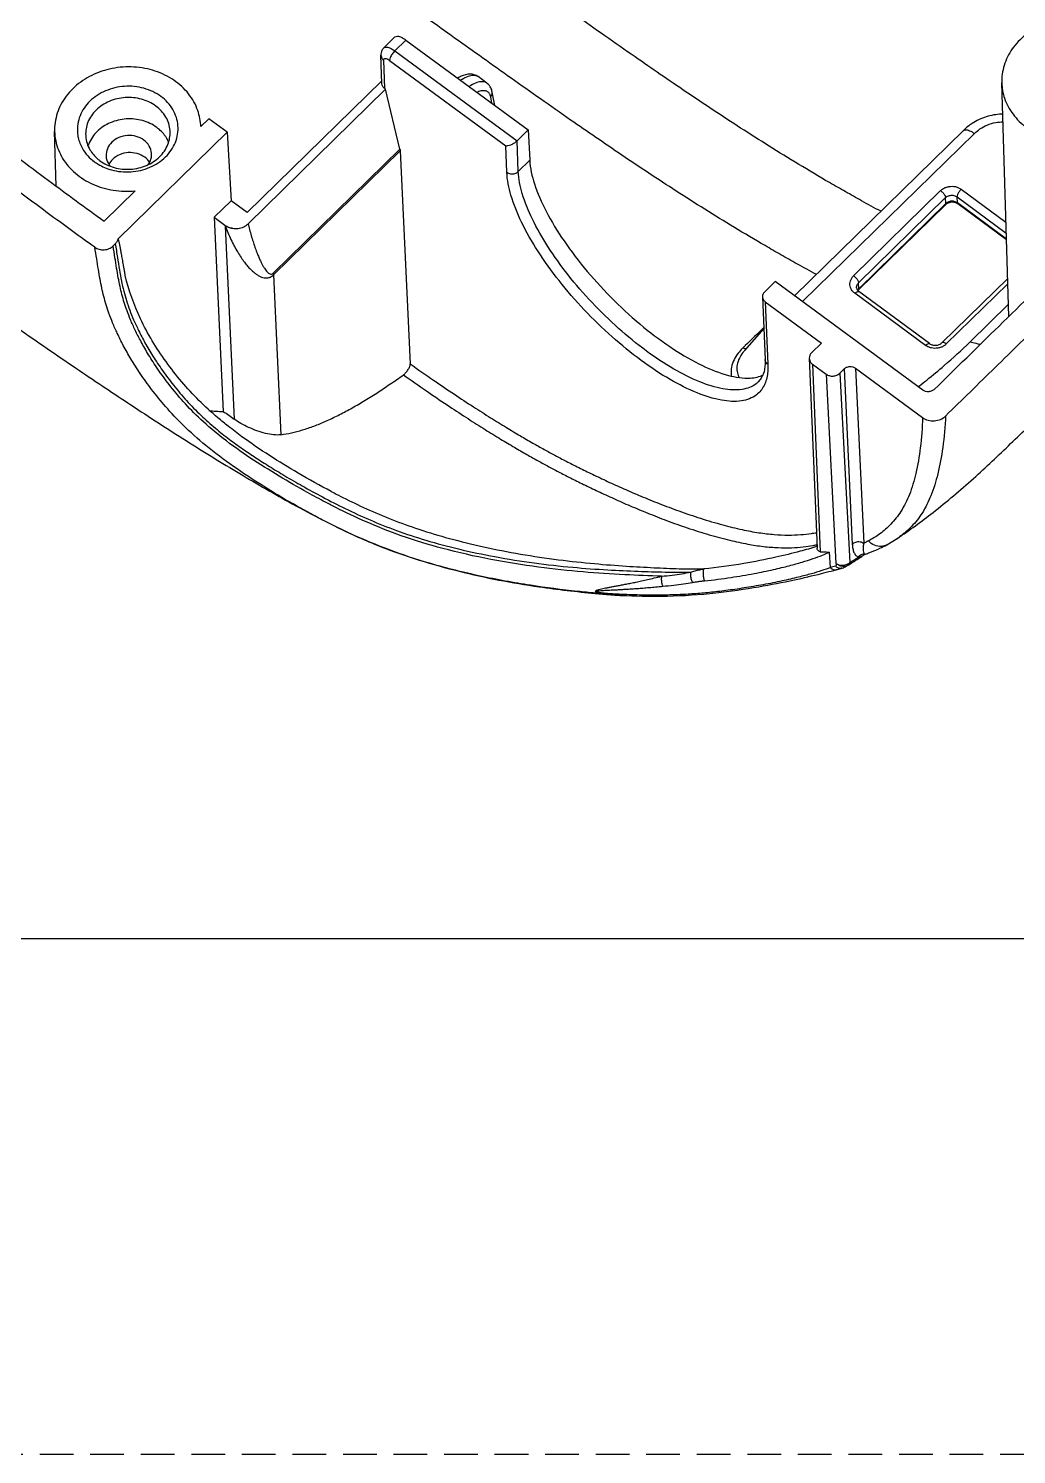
# Model space of a CAD drawing. Header units: inches. Extents: x 157915 to 159347, y -49911 to -48898.
# Drawn here: x 158978.28 to 159007.59, y -49911.04 to -49868.74 of the extents above; entities that cross this region are included whole.
import ezdxf

# ---------------------------------------------------------------- set-up
doc = ezdxf.new("R2010")
doc.units = ezdxf.units.IN
doc.header["$LTSCALE"] = 2
doc.header["$MEASUREMENT"] = 0
doc.linetypes.add('DASHED', pattern=[0.75, 0.5, -0.25])
doc.layers.get('0').update_dxf_attribs({"linetype": 'CONTINUOUS'})
doc.layers.add('A', color=7, linetype='CONTINUOUS')

msp = doc.modelspace()

# ---------------------------------------------------------------- linework, layer by layer
at = {"color": 7, "linetype": 'Continuous'}
for p, q in [((158988.819, -49869.317), (158989.15, -49868.993)), ((158989.145, -49869.407), (158989.475, -49869.084)), ((158989.475, -49869.084), (158993.102, -49871.752)), ((158988.764, -49870.377), (158988.734, -49869.537)), ((158988.845, -49870.524), (158988.816, -49869.683)), ((158988.992, -49869.689), (158992.438, -49872.224)), ((158989.145, -49869.407), (158992.772, -49872.075)), ((158991.88, -49870.362), (158991.615, -49870.167)), ((158984.767, -49874.205), (158988.761, -49870.296)), ((158984.792, -49874.534), (158988.871, -49870.542)), ((158988.871, -49870.542), (158988.845, -49870.524)), ((158989.299, -49872.324), (158988.871, -49870.542)), ((158992.111, -49871.023), (158992.037, -49870.629)), ((159007.366, -49877.284), (159007.158, -49870.353)), ((158992.028, -49870.962), (158991.992, -49870.77)), ((158983.624, -49871.42), (158983.388, -49871.651)), ((158984.167, -49871.819), (158983.624, -49871.42)), ((158979.098, -49873.415), (158979.049, -49871.802)), ((158980.935, -49874.982), (158984.167, -49871.819)), ((158983.388, -49871.651), (158983.385, -49871.598)), ((158984.167, -49871.819), (158984.286, -49873.851)), ((158992.772, -49872.075), (158993.102, -49871.752)), ((158993.102, -49871.752), (158993.149, -49872.652)), ((159001.01, -49876.669), (159006.018, -49871.767)), ((159001.248, -49876.844), (159006.344, -49871.858)), ((158985.539, -49876.004), (158989.299, -49872.324)), ((158992.47, -49873.006), (158992.438, -49872.224)), ((158992.81, -49872.984), (158992.773, -49872.074)), ((158985.546, -49876.05), (158989.306, -49872.37)), ((158989.306, -49872.37), (158989.603, -49878.693)), ((158992.81, -49872.984), (158993.149, -49872.652)), ((158981.438, -49873.559), (158980.52, -49874.457)), ((159002.761, -49876.078), (159005.342, -49873.552)), ((159005.955, -49873.511), (159007.282, -49874.487)), ((158984.286, -49873.851), (158983.785, -49874.34)), ((158984.767, -49874.205), (158984.286, -49873.851)), ((159005.49, -49873.969), (159002.909, -49876.495)), ((159002.91, -49876.286), (159005.491, -49873.76)), ((159005.5, -49873.938), (159002.919, -49876.464)), ((159005.49, -49873.969), (159005.5, -49873.938)), ((159005.5, -49873.938), (159005.491, -49873.76)), ((159005.832, -49873.737), (159007.292, -49874.811)), ((159005.84, -49873.915), (159005.832, -49873.737)), ((159007.297, -49874.987), (159005.84, -49873.915)), ((159005.853, -49873.946), (159005.84, -49873.915)), ((159007.298, -49875.008), (159005.853, -49873.946)), ((158983.785, -49874.34), (158984.106, -49874.576)), ((158983.785, -49874.34), (158984.056, -49880.1)), ((158984.106, -49874.576), (158984.112, -49874.601)), ((158984.112, -49874.601), (158984.381, -49880.331)), ((158980.848, -49875.129), (158980.784, -49875.192)), ((158985.546, -49876.05), (158985.768, -49880.793)), ((159000.118, -49876.559), (159000.437, -49876.248)), ((159004.816, -49879.468), (159000.437, -49876.248)), ((159002.909, -49876.495), (159002.919, -49876.464)), ((159002.919, -49876.464), (159002.91, -49876.286)), ((159005.018, -49878.088), (159002.919, -49876.544)), ((159007.333, -49876.156), (159005.381, -49878.065)), ((159007.337, -49876.315), (159005.512, -49878.101)), ((159000.058, -49876.703), (159000.134, -49878.557)), ((159000.14, -49876.848), (159001.805, -49878.073)), ((159000.14, -49876.848), (159000.216, -49878.703)), ((159004.899, -49878.142), (159002.8, -49876.598)), ((159007.356, -49876.922), (159006.211, -49878.042)), ((159000.097, -49877.639), (158999.525, -49878.296)), ((159001.805, -49878.073), (159001.518, -49878.354)), ((159001.446, -49878.526), (159001.675, -49884.154)), ((159001.544, -49878.701), (159001.942, -49878.993)), ((159001.544, -49878.701), (159001.77, -49884.262)), ((159001.942, -49878.993), (159002.238, -49884.615)), ((159002.351, -49878.966), (159002.478, -49878.841)), ((159002.351, -49878.966), (159002.647, -49884.583)), ((159002.478, -49878.841), (159002.722, -49884.036)), ((159002.819, -49878.819), (159004.809, -49880.282)), ((159002.819, -49878.819), (159003.062, -49884.013)), ((158999.941, -49879.218), (158999.938, -49879.222)), ((158987.26, -49882.477), (158987.342, -49882.52)), ((158987.408, -49883.526), (158986.995, -49883.318)), ((159003.746, -49884.058), (159003.745, -49884.058)), ((159003.746, -49884.058), (159004.055, -49883.873)), ((159004.06, -49883.869), (159004.055, -49883.873)), ((159002.071, -49884.734), (159002.049, -49884.272)), ((159003.089, -49884.346), (159003.09, -49884.345)), ((159003.118, -49884.332), (159003.118, -49884.332)), ((159002.245, -49884.797), (159002.245, -49884.797)), ((159002.41, -49884.75), (159002.409, -49884.75)), ((159002.549, -49884.691), (159002.548, -49884.691)), ((159002.583, -49884.673), (159002.583, -49884.673)), ((158995.569, -49885.541), (158995.545, -49885.539))]:
    msp.add_line(p, q, dxfattribs=at)
for points, start_tangent, end_tangent in [([(159003.568, -49874.165), (159002.993, -49873.851), (159002.515, -49873.582), (159002.045, -49873.313), (159001.133, -49872.772), (159000.255, -49872.232), (158999.408, -49871.694), (158997.794, -49870.627), (158997.025, -49870.103), (158996.276, -49869.586), (158995.382, -49868.961), (158994.511, -49868.346), (158992.834, -49867.154), (158992.03, -49866.582), (158991.251, -49866.03), (158990.497, -49865.499), (158989.77, -49864.991), (158988.799, -49864.32), (158987.896, -49863.703), (158987.035, -49863.121), (158986.192, -49862.556), (158985.343, -49861.991), (158984.466, -49861.408), (158983.54, -49860.792), (158983.053, -49860.464), (158982.546, -49860.117), (158981.873, -49859.647), (158981.521, -49859.395), (158981.158, -49859.132), (158980.402, -49858.569), (158979.605, -49857.962), (158977.918, -49856.639), (158977.048, -49855.938), (158976.177, -49855.21), (158975.498, -49854.618), (158974.77, -49853.952), (158973.224, -49852.436), (158971.837, -49850.975)], (-0.880099, 0.474791), (-0.679136, 0.734012)), ([(159001.656, -49876.036), (159001.081, -49875.722), (159000.603, -49875.453), (159000.133, -49875.184), (158999.222, -49874.643), (158998.343, -49874.103), (158997.496, -49873.565), (158995.882, -49872.498), (158995.113, -49871.974), (158994.364, -49871.457), (158993.47, -49870.832), (158992.599, -49870.217), (158990.922, -49869.025), (158990.118, -49868.453), (158989.339, -49867.901), (158988.585, -49867.37), (158987.858, -49866.862), (158986.887, -49866.191), (158985.984, -49865.574), (158985.123, -49864.992), (158984.28, -49864.427), (158983.431, -49863.862), (158982.554, -49863.279), (158981.628, -49862.663), (158981.141, -49862.335), (158980.634, -49861.989), (158979.961, -49861.518), (158979.609, -49861.266), (158979.246, -49861.003), (158978.49, -49860.44), (158977.693, -49859.833), (158976.006, -49858.51), (158975.136, -49857.809), (158974.265, -49857.081), (158973.586, -49856.489), (158972.858, -49855.823), (158971.312, -49854.307), (158969.925, -49852.846)], (-0.880095, 0.474797), (-0.679135, 0.734014)), ([(159006.647, -49865.477), (159007.344, -49865.915), (159007.978, -49866.296), (159008.535, -49866.616), (159009.076, -49866.911), (159009.67, -49867.219), (159010.254, -49867.508), (159010.755, -49867.745), (159011.187, -49867.941), (159011.571, -49868.109), (159011.93, -49868.259), (159012.284, -49868.401), (159012.649, -49868.541), (159013.041, -49868.681), (159013.469, -49868.823), (159013.942, -49868.964), (159014.462, -49869.097), (159014.892, -49869.186)], (0.841513, -0.540237), (0.984258, -0.176735)), ([(159006.556, -49865.733), (159007.26, -49866.175), (159007.9, -49866.561), (159008.463, -49866.884), (159009.01, -49867.183), (159009.611, -49867.494), (159010.2, -49867.785), (159010.705, -49868.023), (159011.14, -49868.22), (159011.528, -49868.389), (159011.891, -49868.541), (159012.248, -49868.684), (159012.617, -49868.824), (159013.013, -49868.966), (159013.446, -49869.109), (159013.924, -49869.252), (159014.45, -49869.388), (159014.872, -49869.477)], (0.841102, -0.540877), (0.983344, -0.181756)), ([(159010.761, -49868.874), (159010.244, -49868.594), (159009.652, -49868.449), (159009.035, -49868.453), (159008.44, -49868.605), (159007.918, -49868.893), (159007.51, -49869.292), (159007.25, -49869.772), (159007.157, -49870.292), (159007.158, -49870.352)], (-0.805578, 0.59249), (0.030353, -0.999539)), ([(158988.819, -49869.317), (158988.763, -49869.396)], (-0.713528, -0.700626), (-0.43042, -0.902629)), ([(158988.82, -49869.317), (158988.857, -49869.297), (158988.938, -49869.3), (158989.04, -49869.34), (158989.145, -49869.407)], (0.732956, 0.680276), (0.805553, -0.592524)), ([(158989.15, -49868.993), (158989.223, -49868.97), (158989.338, -49869.002), (158989.475, -49869.084)], (0.719531, 0.69446), (0.805578, -0.59249)), ([(158988.763, -49869.396), (158988.734, -49869.536)], (-0.43042, -0.902629), (0.030783, -0.999526)), ([(158988.735, -49869.537), (158988.747, -49869.596), (158988.816, -49869.683)], (0.036542, -0.999332), (0.80443, -0.594048)), ([(158988.816, -49869.683), (158988.823, -49869.652), (158988.847, -49869.634)], (-0.035181, 0.999381), (0.96011, 0.279624)), ([(158988.847, -49869.634), (158988.888, -49869.636)], (0.96011, 0.279624), (0.969114, -0.246612)), ([(158988.888, -49869.636), (158988.939, -49869.656)], (0.969114, -0.246612), (0.886265, -0.463178)), ([(158988.939, -49869.656), (158988.992, -49869.689)], (0.886265, -0.463178), (0.80553, -0.592555)), ([(158989.145, -49869.407), (158989.067, -49869.502), (158989.01, -49869.605), (158988.992, -49869.689)], (-0.714712, -0.699419), (0.040965, -0.999161)), ([(158983.385, -49871.598), (158983.275, -49871.111), (158982.979, -49870.625), (158982.527, -49870.238), (158981.959, -49869.982), (158981.324, -49869.882), (158980.681, -49869.946), (158980.085, -49870.168), (158979.59, -49870.528), (158979.239, -49870.995), (158979.065, -49871.527), (158979.049, -49871.802)], (-0.06476, 0.997901), (0.030097, -0.999547)), ([(158991.063, -49870.185), (158991.011, -49870.214)], (-0.890978, -0.454046), (-0.868535, -0.495627)), ([(158991.113, -49870.161), (158991.063, -49870.185)], (-0.911469, -0.411369), (-0.890978, -0.454046)), ([(158991.105, -49870.267), (158991.283, -49870.173), (158991.445, -49870.129), (158991.575, -49870.145), (158991.614, -49870.167)], (0.845204, 0.534443), (0.804067, -0.594539)), ([(158991.385, -49870.096), (158991.113, -49870.161)], (-0.999922, 0.0125), (-0.911469, -0.411369)), ([(158991.614, -49870.167), (158991.385, -49870.096)], (-0.809705, 0.586838), (-0.999922, 0.0125)), ([(158975.321, -49870.55), (158977.07, -49871.894), (158978.861, -49873.242), (158980.52, -49874.457)], (0.791723, -0.610881), (0.811322, -0.584599)), ([(158982.206, -49870.76), (158981.702, -49870.517), (158981.124, -49870.459), (158980.56, -49870.594), (158980.096, -49870.901), (158979.804, -49871.334), (158979.727, -49871.826), (158979.749, -49871.98)], (-0.805578, 0.59249), (0.217224, -0.976122)), ([(158988.845, -49870.524), (158988.788, -49870.461), (158988.764, -49870.384), (158988.764, -49870.377)], (-0.805578, 0.59249), (-0.034551, 0.999403)), ([(158991.879, -49870.362), (158991.837, -49870.338), (158991.705, -49870.321), (158991.541, -49870.363), (158991.362, -49870.456)], (-0.805044, 0.593215), (-0.848965, -0.528449)), ([(158991.814, -49870.588), (158991.704, -49870.596), (158991.578, -49870.64)], (-0.99393, 0.110012), (-0.908503, -0.417878)), ([(158991.901, -49870.617), (158991.814, -49870.588)], (-0.8428, 0.538226), (-0.99393, 0.110012)), ([(158991.996, -49870.503), (158991.901, -49870.379), (158991.879, -49870.362)], (-0.442083, 0.896974), (-0.808093, 0.589055)), ([(158991.992, -49870.77), (158991.96, -49870.679), (158991.901, -49870.617)], (-0.183467, 0.983026), (-0.8428, 0.538226)), ([(158991.992, -49870.77), (158992.036, -49870.689), (158992.037, -49870.629)], (0.688502, 0.725234), (-0.181259, 0.983435)), ([(158992.037, -49870.629), (158991.996, -49870.503)], (-0.184838, 0.982769), (-0.442083, 0.896974)), ([(159007.158, -49870.352), (159007.24, -49870.811), (159007.493, -49871.287), (159007.893, -49871.681)], (0.030353, -0.999539), (0.805578, -0.59249)), ([(158966.617, -49870.82), (158968.408, -49871.67), (158970.641, -49872.818), (158972.744, -49874.083), (158974.581, -49875.275), (158976.272, -49876.445), (158977.978, -49877.646), (158979.674, -49878.81), (158979.789, -49878.888)], (0.901485, -0.43281), (0.828504, -0.559983)), ([(158982.053, -49871.043), (158981.63, -49870.839), (158981.145, -49870.791), (158980.672, -49870.904), (158980.283, -49871.161), (158980.038, -49871.524), (158979.972, -49871.912)], (-0.805578, 0.59249), (0.045377, -0.99897)), ([(158982.477, -49871.795), (158982.476, -49871.77), (158982.35, -49871.369), (158982.053, -49871.043)], (-0.045377, 0.99897), (-0.805578, 0.59249)), ([(158982.633, -49872.119), (158982.711, -49871.626), (158982.561, -49871.149), (158982.206, -49870.76)], (0.369972, 0.929043), (-0.805578, 0.59249)), ([(158980.241, -49875.231), (158979.591, -49874.763), (158978.952, -49874.296), (158978.322, -49873.831), (158977.687, -49873.357), (158977.03, -49872.862), (158976.334, -49872.333), (158975.579, -49871.755), (158974.746, -49871.113)], (-0.813005, 0.582256), (-0.791661, 0.61096)), ([(158982.083, -49871.678), (158981.659, -49871.475), (158981.175, -49871.426), (158980.702, -49871.539), (158980.313, -49871.797)], (-0.805578, 0.59249), (-0.714315, -0.699824)), ([(159007.186, -49871.283), (159007.149, -49871.284), (159006.697, -49871.362), (159006.282, -49871.557)], (-0.999831, -0.018384), (-0.840119, -0.542403)), ([(158979.049, -49871.802), (158979.082, -49872.077), (158979.289, -49872.595), (158979.667, -49873.037), (158980.184, -49873.361), (158980.792, -49873.541), (158981.438, -49873.559)], (0.030097, -0.999547), (0.995095, 0.098925)), ([(158979.972, -49871.912), (158979.973, -49871.937), (158980.099, -49872.338), (158980.326, -49872.609)], (0.045377, -0.99897), (0.757647, -0.652665)), ([(158980.313, -49871.797), (158980.068, -49872.16)], (-0.714315, -0.699824), (-0.369972, -0.929043)), ([(158980.396, -49872.664), (158980.819, -49872.867), (158981.304, -49872.916), (158981.777, -49872.803), (158982.166, -49872.546), (158982.411, -49872.183), (158982.477, -49871.795)], (0.805578, -0.59249), (-0.045377, 0.99897)), ([(158981.7, -49872.052), (158981.472, -49871.943), (158981.211, -49871.916), (158980.957, -49871.977), (158980.747, -49872.116), (158980.615, -49872.311), (158980.58, -49872.521)], (-0.805578, 0.59249), (0.045985, -0.998942)), ([(158982.332, -49871.93), (158982.083, -49871.678)], (-0.577347, 0.816499), (-0.805578, 0.59249)), ([(159006.282, -49871.557), (159006.019, -49871.767)], (-0.840119, -0.542403), (-0.715001, -0.699124)), ([(159006.019, -49871.767), (159006.084, -49871.744), (159006.202, -49871.773), (159006.344, -49871.858)], (0.733516, 0.679673), (0.805577, -0.592491)), ([(159006.344, -49871.858), (159006.51, -49871.722), (159006.725, -49871.607), (159006.982, -49871.531), (159007.193, -49871.511)], (0.714667, 0.699465), (0.999942, 0.010733)), ([(158979.749, -49871.98), (158979.876, -49872.304), (158980.231, -49872.693)], (0.217224, -0.976122), (0.805578, -0.59249)), ([(158980.068, -49872.16), (158980.051, -49872.204)], (-0.369972, -0.929043), (-0.323786, -0.946131)), ([(158980.735, -49872.935), (158981.313, -49872.993), (158981.877, -49872.859), (158982.341, -49872.552), (158982.633, -49872.119)], (0.963375, -0.268158), (0.369972, 0.929043)), ([(158981.929, -49872.457), (158981.928, -49872.444), (158981.86, -49872.228), (158981.7, -49872.052)], (-0.045985, 0.998942), (-0.805578, 0.59249)), ([(158982.38, -49872.005), (158982.332, -49871.93)], (-0.502221, 0.864739), (-0.577347, 0.816499)), ([(158982.44, -49872.127), (158982.38, -49872.005)], (-0.375255, 0.926922), (-0.502221, 0.864739)), ([(158989.299, -49872.324), (158989.305, -49872.349)], (0.233787, -0.972288), (0.14903, -0.988833)), ([(158992.438, -49872.224), (158992.504, -49872.217), (158992.587, -49872.192), (158992.68, -49872.145), (158992.773, -49872.074)], (0.999535, -0.030495), (0.714712, 0.699419)), ([(158980.231, -49872.693), (158980.344, -49872.768)], (0.805578, -0.59249), (0.857714, -0.514127)), ([(158980.326, -49872.609), (158980.396, -49872.664)], (0.757647, -0.652665), (0.805578, -0.59249)), ([(158980.58, -49872.521), (158980.58, -49872.534), (158980.648, -49872.749), (158980.697, -49872.82)], (0.045985, -0.998942), (0.631541, -0.775342)), ([(158980.771, -49872.624), (158980.662, -49872.77)], (-0.714315, -0.699824), (-0.465606, -0.884992)), ([(158981.724, -49872.56), (158981.496, -49872.451), (158981.235, -49872.425), (158980.98, -49872.486), (158980.771, -49872.624)], (-0.805578, 0.59249), (-0.714315, -0.699824)), ([(158981.867, -49872.709), (158981.724, -49872.56)], (-0.55404, 0.83249), (-0.805578, 0.59249)), ([(158981.829, -49872.782), (158981.893, -49872.666), (158981.929, -49872.457)], (0.583026, 0.812454), (-0.045985, 0.998942)), ([(158989.305, -49872.349), (158989.306, -49872.37)], (0.14903, -0.988833), (0.046916, -0.998899)), ([(158993.149, -49872.652), (158993.289, -49873.348), (158993.635, -49874.161), (158994.167, -49875.045), (158994.855, -49875.947), (158995.658, -49876.815), (158996.53, -49877.6), (158997.42, -49878.254), (158998.277, -49878.741), (158999.05, -49879.032), (158999.694, -49879.11)], (0.052371, -0.998628), (0.998311, 0.058098)), ([(158980.344, -49872.768), (158980.735, -49872.935)], (0.857714, -0.514127), (0.963375, -0.268158)), ([(158992.47, -49873.006), (158992.582, -49873.051), (158992.706, -49873.043), (158992.81, -49872.984)], (0.805578, -0.59249), (0.716013, 0.698087)), ([(159000.103, -49879.331), (158999.878, -49879.609), (158999.437, -49879.787), (158998.842, -49879.767), (158998.123, -49879.553), (158997.315, -49879.154), (158996.456, -49878.589), (158995.592, -49877.887), (158994.766, -49877.085), (158994.021, -49876.222), (158993.391, -49875.341), (158992.906, -49874.483), (158992.593, -49873.69), (158992.47, -49873.006)], (-0.454895, -0.890545), (-0.041282, 0.999148)), ([(158999.937, -49879.221), (158999.871, -49879.28), (158999.45, -49879.448), (158998.883, -49879.429), (158998.198, -49879.225), (158997.427, -49878.844), (158996.609, -49878.306), (158995.786, -49877.637), (158994.999, -49876.873), (158994.289, -49876.051), (158993.689, -49875.212), (158993.227, -49874.394), (158992.928, -49873.638), (158992.81, -49872.984)], (-0.707544, -0.70667), (-0.040841, 0.999166)), ([(159005.156, -49879.446), (159007.076, -49877.569), (159009.094, -49875.593), (159011.339, -49873.396)], (0.71521, 0.69891), (0.714712, 0.699418)), ([(159005.342, -49873.552), (159005.413, -49873.496), (159005.497, -49873.454), (159005.589, -49873.43), (159005.687, -49873.423), (159005.784, -49873.434), (159005.875, -49873.465), (159005.955, -49873.511)], (0.714712, 0.699419), (0.805578, -0.59249)), ([(159005.342, -49873.552), (159005.415, -49873.619), (159005.47, -49873.695), (159005.491, -49873.76)], (0.805578, -0.59249), (0.04664, -0.998912)), ([(159005.955, -49873.511), (159005.891, -49873.587), (159005.846, -49873.67), (159005.832, -49873.737)], (-0.714712, -0.699419), (0.04664, -0.998912)), ([(159011.991, -49873.875), (159010.128, -49875.699), (159008.454, -49877.336), (159006.96, -49878.798), (159005.49, -49880.237)], (-0.714712, -0.699419), (-0.714712, -0.699419)), ([(159005.509, -49873.953), (159005.49, -49873.969)], (-0.789751, -0.613428), (-0.714712, -0.699419)), ([(159005.491, -49873.76), (159005.531, -49873.729), (159005.578, -49873.706), (159005.629, -49873.692), (159005.683, -49873.688), (159005.737, -49873.695), (159005.788, -49873.711), (159005.832, -49873.737)], (0.714712, 0.699419), (0.805578, -0.59249)), ([(159005.541, -49873.906), (159005.5, -49873.938)], (-0.849526, -0.527547), (-0.714712, -0.699419)), ([(159005.568, -49873.919), (159005.509, -49873.953)], (-0.921196, -0.389098), (-0.789751, -0.613428)), ([(159005.747, -49873.873), (159005.694, -49873.866), (159005.641, -49873.869), (159005.588, -49873.883), (159005.541, -49873.906)], (-0.974245, 0.225494), (-0.849526, -0.527547)), ([(159005.768, -49873.906), (159005.667, -49873.896), (159005.568, -49873.919)], (-0.964448, 0.264272), (-0.921196, -0.389098)), ([(159005.84, -49873.915), (159005.797, -49873.89), (159005.747, -49873.873)], (-0.805578, 0.59249), (-0.974245, 0.225494)), ([(159005.853, -49873.946), (159005.768, -49873.906)], (-0.805578, 0.59249), (-0.964448, 0.264272)), ([(158984.106, -49874.576), (158984.212, -49874.635), (158984.329, -49874.669)], (0.805578, -0.59249), (0.986022, -0.166615)), ([(158984.112, -49874.601), (158984.191, -49874.796), (158984.282, -49874.999), (158984.382, -49875.196), (158984.485, -49875.379), (158984.586, -49875.538), (158984.682, -49875.674), (158984.774, -49875.788), (158984.863, -49875.885), (158984.948, -49875.964), (158985.03, -49876.028), (158985.11, -49876.078), (158985.188, -49876.114), (158985.27, -49876.135), (158985.355, -49876.141), (158985.449, -49876.116), (158985.546, -49876.05)], (0.358808, -0.933411), (0.738467, 0.67429)), ([(158984.329, -49874.669), (158984.213, -49874.647), (158984.112, -49874.601)], (-0.996853, 0.079273), (-0.850732, 0.525599)), ([(158984.329, -49874.669), (158984.496, -49874.672), (158984.662, -49874.624), (158984.792, -49874.534)], (0.986022, -0.166614), (0.714712, 0.699419)), ([(158984.792, -49874.534), (158984.835, -49874.706), (158984.885, -49874.885), (158984.938, -49875.061), (158984.992, -49875.225), (158985.045, -49875.371), (158985.096, -49875.498), (158985.144, -49875.608), (158985.19, -49875.704), (158985.234, -49875.786), (158985.276, -49875.855), (158985.317, -49875.913), (158985.358, -49875.961), (158985.399, -49875.999), (158985.443, -49876.024), (158985.49, -49876.03), (158985.539, -49876.004)], (0.236513, -0.971628), (0.72303, 0.690816)), ([(158980.241, -49875.231), (158980.371, -49875.292), (158980.523, -49875.306), (158980.666, -49875.27), (158980.784, -49875.192)], (0.813018, -0.582238), (0.714712, 0.699419)), ([(158986.995, -49883.318), (158986.982, -49883.311), (158986.127, -49882.846), (158985.251, -49882.322), (158984.356, -49881.731), (158983.536, -49881.11), (158982.863, -49880.508), (158982.345, -49879.958), (158981.929, -49879.447), (158981.59, -49878.974), (158981.313, -49878.538), (158981.089, -49878.141), (158980.911, -49877.784), (158980.772, -49877.469), (158980.664, -49877.191), (158980.579, -49876.937), (158980.51, -49876.693), (158980.451, -49876.443), (158980.398, -49876.178), (158980.349, -49875.89), (158980.3, -49875.577), (158980.241, -49875.231)], (-0.888407, 0.459057), (-0.181789, 0.983338)), ([(158980.939, -49876.135), (158980.891, -49875.853), (158980.842, -49875.541), (158980.784, -49875.192)], (-0.179644, 0.983732), (-0.179703, 0.983721)), ([(158980.847, -49875.13), (158980.915, -49875.534), (158980.973, -49875.901), (158981.034, -49876.233)], (0.179626, -0.983735), (0.199133, -0.979972)), ([(158980.848, -49875.129), (158980.903, -49875.059), (158980.935, -49874.982)], (0.714712, 0.699419), (0.249347, 0.968414)), ([(158980.935, -49874.982), (158980.944, -49875.018), (158980.953, -49875.056), (158980.962, -49875.097), (158980.972, -49875.142), (158980.982, -49875.19), (158980.992, -49875.243), (158981.003, -49875.3), (158981.014, -49875.362), (158981.026, -49875.43), (158981.039, -49875.502), (158981.053, -49875.581), (158981.068, -49875.666), (158981.085, -49875.756), (158981.103, -49875.854), (158981.124, -49875.957), (158981.133, -49876.001)], (0.2563, -0.966597), (0.203285, -0.97912)), ([(158987.091, -49882.795), (158986.557, -49882.508), (158985.711, -49882.019), (158984.847, -49881.473), (158984.05, -49880.903), (158983.386, -49880.336), (158982.868, -49879.806), (158982.452, -49879.307), (158982.114, -49878.845), (158981.839, -49878.42), (158981.617, -49878.034), (158981.441, -49877.688), (158981.304, -49877.382), (158981.199, -49877.113), (158981.116, -49876.868), (158981.048, -49876.634), (158980.991, -49876.393), (158980.939, -49876.135)], (-0.886342, 0.463032), (-0.179644, 0.983732)), ([(158983.896, -49880.289), (158983.334, -49879.774), (158982.356, -49878.622), (158981.599, -49877.354), (158981.147, -49876.069), (158981.132, -49876.002)], (-0.762038, 0.647532), (-0.208977, 0.97792)), ([(158985.539, -49876.004), (158985.542, -49876.02), (158985.544, -49876.035), (158985.546, -49876.05)], (0.239043, -0.971009), (0.052578, -0.998617)), ([(159002.719, -49876.519), (159002.687, -49876.468), (159002.66, -49876.39), (159002.653, -49876.307), (159002.668, -49876.224), (159002.705, -49876.146), (159002.761, -49876.078)], (-0.598641, 0.801018), (0.714712, 0.699419)), ([(159002.761, -49876.078), (159002.834, -49876.145), (159002.888, -49876.221), (159002.91, -49876.286)], (0.805578, -0.59249), (0.04664, -0.998912)), ([(158981.034, -49876.233), (158981.102, -49876.533), (158981.182, -49876.814), (158981.279, -49877.094), (158981.396, -49877.385), (158981.544, -49877.704), (158981.732, -49878.064), (158981.969, -49878.463), (158982.252, -49878.887), (158982.583, -49879.327), (158982.966, -49879.778), (158983.395, -49880.218), (158983.822, -49880.599), (158984.23, -49880.923), (158984.624, -49881.208), (158985.017, -49881.473), (158985.427, -49881.734), (158985.881, -49882.01), (158986.399, -49882.31), (158986.997, -49882.637)], (0.199133, -0.979972), (0.883591, -0.46826)), ([(159000.118, -49876.559), (159000.071, -49876.629), (159000.058, -49876.703)], (-0.714712, -0.699419), (0.040647, -0.999174)), ([(159002.735, -49876.539), (159002.719, -49876.519)], (-0.653039, 0.757324), (-0.598641, 0.801018)), ([(159002.8, -49876.598), (159002.735, -49876.539)], (-0.805578, 0.59249), (-0.653039, 0.757324)), ([(159002.8, -49876.598), (159002.864, -49876.549), (159002.912, -49876.541), (159002.918, -49876.545)], (0.714712, 0.699419), (0.737745, -0.67508)), ([(159002.85, -49876.413), (159002.859, -49876.367)], (0.050933, 0.998702), (0.308672, 0.951169)), ([(159002.85, -49876.43), (159002.85, -49876.413)], (-0.046826, 0.998903), (0.050933, 0.998702)), ([(159002.85, -49876.43), (159002.859, -49876.471), (159002.882, -49876.51), (159002.888, -49876.517)], (0.04664, -0.998912), (0.667656, -0.74447)), ([(159002.859, -49876.367), (159002.879, -49876.324), (159002.91, -49876.286)], (0.308672, 0.951169), (0.714712, 0.699419)), ([(159002.919, -49876.464), (159002.888, -49876.501), (159002.883, -49876.51)], (-0.714712, -0.699419), (-0.492316, -0.870416)), ([(159002.888, -49876.517), (159002.919, -49876.544)], (0.667656, -0.74447), (0.805578, -0.59249)), ([(159002.909, -49876.495), (159002.89, -49876.517)], (-0.714712, -0.699419), (-0.604398, -0.796682)), ([(159000.058, -49876.703), (159000.059, -49876.709), (159000.083, -49876.786), (159000.14, -49876.848)], (0.040647, -0.999174), (0.805578, -0.59249)), ([(159000.096, -49877.615), (158999.545, -49878.149)], (-0.716914, -0.697162), (-0.717936, -0.696109)), ([(158999.457, -49878.235), (158999.333, -49878.377), (158999.213, -49878.569)], (-0.705193, -0.709015), (-0.439456, -0.898264)), ([(158999.479, -49878.214), (158999.457, -49878.235)], (-0.718093, -0.695947), (-0.705193, -0.709015)), ([(158999.545, -49878.149), (158999.479, -49878.214)], (-0.717936, -0.696109), (-0.71807, -0.695971)), ([(158999.479, -49878.214), (158999.532, -49878.231), (158999.576, -49878.23)], (0.908821, -0.417187), (0.961573, 0.274549)), ([(158999.605, -49878.211), (158999.543, -49878.275)], (-0.717341, -0.696722), (-0.673567, -0.739126)), ([(159004.899, -49878.142), (159004.963, -49878.093), (159005.012, -49878.085), (159005.018, -49878.089)], (0.714712, 0.699419), (0.737744, -0.675081)), ([(159004.964, -49878.182), (159004.899, -49878.142)], (-0.89712, 0.441787), (-0.805578, 0.59249)), ([(159004.932, -49879.169), (159005.451, -49878.739), (159006.211, -49878.042)], (0.781629, 0.623744), (0.714712, 0.699419)), ([(159005.07, -49878.219), (159004.979, -49878.188), (159004.964, -49878.182)], (-0.976052, 0.217535), (-0.89712, 0.441787)), ([(159005.018, -49878.088), (159005.103, -49878.129)], (0.805578, -0.59249), (0.964448, -0.264272)), ([(159005.357, -49878.199), (159005.264, -49878.223), (159005.167, -49878.23), (159005.07, -49878.219)], (-0.935751, -0.352662), (-0.976052, 0.217535)), ([(159005.103, -49878.129), (159005.205, -49878.139)], (0.964448, -0.264272), (0.997907, 0.064664)), ([(159005.205, -49878.139), (159005.304, -49878.115), (159005.381, -49878.065)], (0.997907, 0.064664), (0.714712, 0.699419)), ([(159005.512, -49878.101), (159005.441, -49878.157), (159005.357, -49878.199)], (-0.714712, -0.699419), (-0.935751, -0.352662)), ([(159005.512, -49878.101), (159005.44, -49878.061), (159005.389, -49878.06), (159005.382, -49878.066)], (-0.805578, 0.59249), (-0.648607, -0.761124)), ([(159006.516, -49878.12), (159006.395, -49878.091), (159006.211, -49878.042)], (-0.973307, 0.229509), (-0.964089, 0.26558)), ([(158999.213, -49878.569), (158999.138, -49878.789), (158999.131, -49879.029), (158999.133, -49879.043)], (-0.439456, -0.898264), (0.158375, -0.987379)), ([(158999.37, -49878.524), (158999.306, -49878.714), (158999.304, -49878.917), (158999.355, -49879.073)], (-0.440853, -0.897579), (0.438385, -0.898787)), ([(158999.475, -49878.356), (158999.37, -49878.524)], (-0.609813, -0.792545), (-0.440853, -0.897579)), ([(158999.525, -49878.296), (158999.475, -49878.356)], (-0.658269, -0.752783), (-0.609813, -0.792545)), ([(158999.543, -49878.275), (158999.525, -49878.296)], (-0.673567, -0.739126), (-0.658269, -0.752783)), ([(159000.134, -49878.557), (159000.135, -49878.691)], (0.043891, -0.999036), (-0.036089, -0.999349)), ([(159000.216, -49878.703), (159000.147, -49878.615), (159000.135, -49878.557)], (-0.805578, 0.59249), (-0.042332, 0.999104)), ([(159001.518, -49878.354), (159001.462, -49878.437), (159001.446, -49878.526)], (-0.714712, -0.699419), (0.040308, -0.999187)), ([(159001.446, -49878.526), (159001.447, -49878.533), (159001.476, -49878.626), (159001.544, -49878.701)], (0.040308, -0.999187), (0.805578, -0.59249)), ([(158979.789, -49878.888), (158981.316, -49879.908), (158982.954, -49880.968), (158984.546, -49881.946), (158986.101, -49882.839), (158986.995, -49883.318)], (0.828504, -0.559983), (0.888394, -0.459082)), ([(158985.768, -49880.793), (158986.079, -49880.735), (158986.403, -49880.65), (158986.743, -49880.536), (158987.096, -49880.392), (158987.461, -49880.219), (158987.837, -49880.02), (158988.219, -49879.798), (158988.608, -49879.555), (158989.002, -49879.294), (158989.401, -49879.018)], (0.988789, 0.149318), (0.81639, 0.577501)), ([(158989.401, -49879.018), (158989.474, -49878.951), (158989.542, -49878.861), (158989.588, -49878.768), (158989.603, -49878.693)], (0.81639, 0.577501), (-0.046916, 0.998899)), ([(158989.401, -49879.018), (158990.083, -49879.491), (158990.698, -49879.908), (158991.255, -49880.274), (158991.765, -49880.599), (158992.232, -49880.888), (158992.647, -49881.137), (158993.019, -49881.353), (158993.358, -49881.544), (158993.675, -49881.718), (158994.001, -49881.89), (158994.356, -49882.072), (158994.747, -49882.265), (158995.179, -49882.472), (158995.641, -49882.685), (158996.128, -49882.9), (158996.65, -49883.117), (158997.213, -49883.337), (158997.824, -49883.554), (158998.477, -49883.759), (158999.09, -49883.923), (158999.618, -49884.036), (159000.09, -49884.107), (159000.522, -49884.141), (159000.918, -49884.143), (159001.266, -49884.119), (159001.559, -49884.078)], (0.818714, -0.574201), (0.985034, 0.172363)), ([(158989.603, -49878.693), (158990.295, -49879.173), (158990.917, -49879.594), (158991.478, -49879.963), (158991.99, -49880.289), (158992.457, -49880.578), (158992.871, -49880.825), (158993.24, -49881.039), (158993.578, -49881.228), (158993.898, -49881.402), (158994.233, -49881.578), (158994.602, -49881.764), (158995.01, -49881.964), (158995.461, -49882.177), (158995.938, -49882.393), (158996.445, -49882.612), (158996.989, -49882.833), (158997.578, -49883.054), (158998.217, -49883.271), (158998.88, -49883.466), (158999.454, -49883.606), (158999.953, -49883.699), (159000.405, -49883.751), (159000.82, -49883.769), (159001.193, -49883.756), (159001.508, -49883.722), (159001.657, -49883.698)], (0.81835, -0.57472), (0.983864, 0.178916)), ([(158999.694, -49879.11), (158999.899, -49879.082)], (0.998311, 0.058098), (0.975566, 0.219707)), ([(158999.899, -49879.082), (159000.088, -49879.018)], (0.975566, 0.219707), (0.902948, 0.429751)), ([(159000.078, -49878.998), (158999.94, -49879.217)], (-0.359571, -0.933118), (-0.698139, -0.715962)), ([(159000.135, -49878.691), (159000.078, -49878.998)], (-0.036089, -0.999349), (-0.359571, -0.933118)), ([(159000.216, -49878.867), (159000.143, -49879.242)], (-0.045821, -0.99895), (-0.359549, -0.933126)), ([(159000.216, -49878.703), (159000.216, -49878.867)], (0.040705, -0.999171), (-0.045821, -0.99895)), ([(159001.942, -49878.993), (159002.04, -49879.04), (159002.153, -49879.052), (159002.262, -49879.025), (159002.351, -49878.966)], (0.805578, -0.59249), (0.714712, 0.699419)), ([(159002.478, -49878.841), (159002.552, -49878.792), (159002.643, -49878.77), (159002.737, -49878.78), (159002.819, -49878.819)], (0.714712, 0.699419), (0.805578, -0.59249)), ([(159000.143, -49879.242), (159000.103, -49879.331)], (-0.359549, -0.933126), (-0.454895, -0.890545)), ([(159004.06, -49883.869), (159005.117, -49883.098), (159006.314, -49882.09), (159007.421, -49881.057), (159008.512, -49880.001), (159009.398, -49879.135)], (0.826757, 0.56256), (0.714988, 0.699137)), ([(159004.679, -49879.368), (159004.713, -49879.341)], (0.792205, 0.610256), (0.790801, 0.612073)), ([(159004.713, -49879.341), (159004.932, -49879.169)], (0.790801, 0.612073), (0.781629, 0.623744)), ([(159005.156, -49879.446), (159005.082, -49879.495), (159004.99, -49879.517), (159004.897, -49879.507), (159004.816, -49879.468)], (-0.715853, -0.698252), (-0.805578, 0.59249)), ([(158983.624, -49880.075), (158984.056, -49880.1)], (0.992474, -0.122455), (0.999984, 0.005623)), ([(158984.204, -49880.542), (158983.896, -49880.289)], (-0.784159, 0.62056), (-0.762038, 0.647532)), ([(158984.056, -49880.1), (158984.218, -49880.215), (158984.381, -49880.331)], (0.814128, -0.580685), (0.815829, -0.578293)), ([(158985.768, -49880.793), (158985.546, -49880.796), (158985.305, -49880.754), (158985.056, -49880.677), (158984.808, -49880.575), (158984.576, -49880.455), (158984.381, -49880.331)], (-0.988789, -0.149318), (-0.815829, 0.578293)), ([(159004.809, -49880.282), (159004.741, -49881.182), (159004.608, -49881.942), (159004.415, -49882.568), (159004.164, -49883.065), (159003.867, -49883.445), (159003.541, -49883.731)], (-0.032234, -0.99948), (-0.806726, -0.590926)), ([(159005.49, -49880.237), (159005.406, -49881.169), (159005.258, -49881.954), (159005.055, -49882.602), (159004.792, -49883.118), (159004.479, -49883.516), (159004.136, -49883.815), (159004.06, -49883.869)], (-0.045946, -0.998944), (-0.825973, -0.56371)), ([(159004.809, -49880.282), (159004.972, -49880.361), (159005.159, -49880.379), (159005.341, -49880.336), (159005.49, -49880.237)], (0.805578, -0.59249), (0.714997, 0.699128)), ([(158987.26, -49882.478), (158986.273, -49881.929), (158984.611, -49880.851), (158984.204, -49880.542)], (-0.885246, 0.465124), (-0.784159, 0.62056)), ([(158986.997, -49882.637), (158987.674, -49882.981), (158988.41, -49883.319), (158989.199, -49883.633), (158990.069, -49883.922), (158991.038, -49884.181), (158992.117, -49884.409), (158993.28, -49884.595), (158994.428, -49884.724), (158995.468, -49884.801), (158996.369, -49884.842), (158997.164, -49884.865), (158997.922, -49884.872)], (0.883591, -0.46826), (0.999968, 0.007982)), ([(158997.063, -49884.991), (158995.973, -49884.945), (158994.733, -49884.863), (158993.41, -49884.72), (158991.992, -49884.49), (158990.566, -49884.165), (158989.337, -49883.787), (158988.293, -49883.374), (158987.393, -49882.95), (158987.091, -49882.795)], (-0.999475, 0.03241), (-0.886342, 0.463032)), ([(158987.342, -49882.52), (158987.607, -49882.655), (158988.306, -49882.988), (158989.053, -49883.304), (158989.863, -49883.597), (158990.767, -49883.868), (158991.776, -49884.116), (158992.876, -49884.331), (158994.008, -49884.5), (158995.074, -49884.616), (158996.017, -49884.69), (158996.838, -49884.736), (158997.584, -49884.766), (158998.313, -49884.774)], (0.887583, -0.460647), (0.999946, 0.010369)), ([(158995.093, -49885.492), (158994.568, -49885.44), (158993.171, -49885.259), (158991.681, -49884.984), (158990.215, -49884.615), (158988.964, -49884.201), (158987.897, -49883.757), (158987.408, -49883.526)], (-0.995929, 0.090142), (-0.898067, 0.439859)), ([(158987.409, -49883.526), (158988.708, -49884.103), (158991.053, -49884.842), (158993.426, -49885.303), (158995.091, -49885.499)], (0.897857, -0.440286), (0.995709, -0.092536)), ([(159003.541, -49883.731), (159003.201, -49883.943)], (-0.806726, -0.590926), (-0.883664, -0.468121)), ([(159001.663, -49884.111), (159001.174, -49884.25), (159000.455, -49884.426), (158999.507, -49884.612), (158998.313, -49884.774)], (-0.957577, -0.288176), (-0.995353, -0.096294)), ([(159001.559, -49884.078), (159001.671, -49884.056)], (0.985034, 0.172363), (0.980026, 0.198869)), ([(159001.673, -49884.108), (159001.663, -49884.111)], (-0.957374, -0.288851), (-0.957577, -0.288176)), ([(159001.77, -49884.262), (159001.726, -49884.246), (159001.689, -49884.203), (159001.675, -49884.154)], (-0.998239, 0.059323), (-0.029232, 0.999573)), ([(159002.722, -49884.036), (159002.826, -49883.976), (159002.951, -49883.967), (159003.062, -49884.013)], (0.716026, 0.698073), (0.806727, -0.590925)), ([(159002.722, -49884.036), (159002.737, -49884.166), (159002.772, -49884.283), (159002.829, -49884.372), (159002.905, -49884.422)], (0.046873, -0.998901), (0.946221, -0.323522)), ([(159003.062, -49884.013), (159003.045, -49884.113), (159003.04, -49884.203), (159003.051, -49884.273), (159003.078, -49884.316)], (-0.210873, -0.977514), (0.79319, -0.608974)), ([(159003.201, -49883.943), (159003.133, -49883.978), (159003.062, -49884.013)], (-0.883531, -0.468373), (-0.901144, -0.43352)), ([(159003.745, -49884.058), (159003.585, -49884.105), (159003.378, -49884.07), (159003.201, -49883.943)], (-0.885018, -0.465556), (-0.666237, 0.74574)), ([(159003.24, -49884.287), (159003.539, -49884.161)], (0.934643, 0.355586), (0.906572, 0.42205)), ([(159003.539, -49884.161), (159003.745, -49884.058)], (0.906572, 0.42205), (0.88357, 0.468298)), ([(158998.332, -49885.124), (158999.125, -49885.025), (158999.811, -49884.909), (159000.385, -49884.79), (159000.851, -49884.677), (159001.233, -49884.57), (159001.559, -49884.466), (159001.836, -49884.364), (159002.049, -49884.273)], (0.995257, 0.097277), (0.905481, 0.424388)), ([(159001.77, -49884.262), (159001.859, -49884.267), (159001.952, -49884.27), (159002.049, -49884.272)], (0.998239, -0.059323), (0.999995, -0.003097)), ([(159002.647, -49884.586), (159002.557, -49884.646)], (-0.714712, -0.699419), (-0.917959, -0.396675)), ([(159002.583, -49884.673), (159002.722, -49884.585)], (0.84941, 0.527733), (0.844464, 0.535613)), ([(159002.647, -49884.586), (159002.627, -49884.628), (159002.599, -49884.661), (159002.583, -49884.673)], (-0.313787, -0.949493), (-0.847618, -0.530607)), ([(159002.647, -49884.583), (159002.777, -49884.504)], (0.849406, 0.527739), (0.850672, 0.525697)), ([(159002.722, -49884.585), (159003.008, -49884.4)], (0.844464, 0.535613), (0.834313, 0.551291)), ([(159002.777, -49884.504), (159002.905, -49884.422)], (0.850672, 0.525697), (0.840075, 0.542471)), ([(159002.905, -49884.422), (159002.953, -49884.369), (159003.012, -49884.333), (159003.078, -49884.316)], (0.555815, 0.831306), (0.995893, 0.090543)), ([(159002.905, -49884.422), (159002.953, -49884.411), (159003, -49884.394), (159003.046, -49884.372), (159003.089, -49884.346)], (0.983042, 0.183381), (0.831146, 0.556055)), ([(159003.008, -49884.4), (159003.089, -49884.346)], (0.834313, 0.551291), (0.831402, 0.555671)), ([(159003.078, -49884.316), (159003.094, -49884.327), (159003.107, -49884.332)], (0.794648, -0.607071), (0.997481, -0.070928)), ([(159003.09, -49884.345), (159003.111, -49884.334)], (0.835389, 0.549659), (0.924362, 0.381517)), ([(159003.107, -49884.332), (159003.117, -49884.33)], (0.997481, -0.070928), (0.904106, 0.427309)), ([(159003.111, -49884.334), (159003.118, -49884.332)], (0.924362, 0.381517), (0.942554, 0.334052)), ([(159003.118, -49884.332), (159003.172, -49884.313)], (0.944614, 0.328184), (0.940327, 0.340273)), ([(159003.172, -49884.313), (159003.24, -49884.287)], (0.940327, 0.340273), (0.934643, 0.355586)), ([(159002.071, -49884.734), (159001.815, -49884.824), (159001.511, -49884.916), (159001.13, -49885.016), (159000.641, -49885.129), (159000.08, -49885.241), (158999.509, -49885.338), (158998.969, -49885.416), (158998.481, -49885.473), (158998.023, -49885.512), (158997.559, -49885.538), (158997.056, -49885.551), (158996.487, -49885.549), (158995.876, -49885.53)], (-0.934319, -0.356438), (-0.999031, 0.044005)), ([(158996.01, -49885.223), (158996.152, -49885.195), (158996.303, -49885.164), (158996.467, -49885.128), (158996.645, -49885.087), (158996.843, -49885.041), (158997.063, -49884.991)], (0.981527, 0.191324), (0.976127, 0.217201)), ([(158997.063, -49884.991), (158997.055, -49885.091), (158997.069, -49885.202), (158997.099, -49885.287)], (-0.207832, -0.978165), (0.508183, -0.861249)), ([(158997.063, -49884.991), (158997.38, -49884.954), (158997.666, -49884.914), (158997.922, -49884.872)], (0.994862, 0.101241), (0.984886, 0.173204)), ([(158997.228, -49885.578), (158998.672, -49885.483), (158999.949, -49885.301), (159001.004, -49885.097), (159001.805, -49884.909)], (0.999754, 0.02217), (0.970279, 0.241991)), ([(158997.922, -49884.872), (158997.918, -49884.973), (158997.939, -49885.087), (158997.979, -49885.173)], (-0.219068, -0.97571), (0.597716, -0.801708)), ([(158997.922, -49884.872), (158998.058, -49884.831), (158998.193, -49884.797), (158998.313, -49884.774)], (0.952896, 0.303297), (0.98744, 0.157994)), ([(158998.313, -49884.774), (158998.295, -49884.831), (158998.293, -49884.931), (158998.307, -49885.041), (158998.332, -49885.124)], (-0.650747, -0.759295), (0.437879, -0.899034)), ([(159001.805, -49884.909), (159002.096, -49884.835)], (0.970279, 0.241991), (0.96827, 0.249906)), ([(159002.148, -49884.713), (159002.071, -49884.734)], (-0.962358, -0.271783), (-0.96754, -0.252719)), ([(159002.071, -49884.734), (159002.133, -49884.785), (159002.208, -49884.802), (159002.245, -49884.797)], (0.631906, -0.775045), (0.968442, 0.249237)), ([(159002.096, -49884.835), (159002.245, -49884.797)], (0.96827, 0.249906), (0.967499, 0.252875)), ([(159002.226, -49884.69), (159002.148, -49884.713)], (-0.956841, -0.290611), (-0.962358, -0.271783)), ([(159002.238, -49884.615), (159002.24, -49884.638), (159002.241, -49884.661), (159002.238, -49884.68), (159002.226, -49884.69)], (-0.004662, -0.999989), (-0.955331, -0.295539)), ([(159002.289, -49884.74), (159002.226, -49884.69)], (-0.898961, 0.438029), (-0.643308, 0.765607)), ([(159002.336, -49884.661), (159002.238, -49884.615)], (-0.963953, 0.266073), (-0.806716, 0.59094)), ([(159002.245, -49884.797), (159002.269, -49884.79)], (0.967647, 0.252307), (0.966181, 0.257866)), ([(159002.269, -49884.79), (159002.287, -49884.786)], (0.966181, 0.257866), (0.96508, 0.261956)), ([(159002.287, -49884.786), (159002.389, -49884.756)], (0.96508, 0.261956), (0.958272, 0.285859)), ([(159002.409, -49884.75), (159002.387, -49884.755), (159002.328, -49884.753), (159002.289, -49884.74)], (-0.957302, -0.289091), (-0.898961, 0.438029)), ([(159002.355, -49884.677), (159002.318, -49884.663)], (-0.941876, 0.335962), (-0.917165, 0.398508)), ([(159002.448, -49884.672), (159002.336, -49884.661)], (-0.99765, -0.068511), (-0.963953, 0.266073)), ([(159002.476, -49884.703), (159002.355, -49884.677)], (-0.999793, 0.020355), (-0.941876, 0.335962)), ([(159002.389, -49884.756), (159002.41, -49884.75)], (0.958272, 0.285859), (0.956835, 0.290632)), ([(159002.409, -49884.75), (159002.418, -49884.748), (159002.481, -49884.722), (159002.539, -49884.695), (159002.549, -49884.692)], (0.95881, 0.284047), (0.935002, 0.354643)), ([(159002.557, -49884.646), (159002.448, -49884.672)], (-0.917959, -0.396675), (-0.99765, -0.068511)), ([(159002.548, -49884.691), (159002.476, -49884.703)], (-0.920222, -0.391396), (-0.999793, 0.020355)), ([(159002.583, -49884.673), (159002.56, -49884.686), (159002.549, -49884.691)], (-0.848198, -0.529679), (-0.910401, -0.413728)), ([(158995.097, -49885.444), (158995.135, -49885.408), (158995.203, -49885.379)], (0.508657, 0.860969), (0.969938, 0.243351)), ([(158995.097, -49885.444), (158995.149, -49885.427), (158995.223, -49885.419)], (0.905007, 0.425397), (0.996638, 0.081932)), ([(158995.215, -49885.498), (158995.147, -49885.477), (158995.097, -49885.444)], (-0.975319, 0.220799), (-0.654568, 0.756003)), ([(158995.233, -49885.478), (158995.15, -49885.463), (158995.097, -49885.444)], (-0.990424, 0.138057), (-0.865457, 0.500983)), ([(158995.203, -49885.379), (158995.276, -49885.365), (158995.357, -49885.344), (158995.443, -49885.329), (158995.537, -49885.311)], (0.969938, 0.243351), (0.982061, 0.188563)), ([(158995.223, -49885.419), (158995.298, -49885.413), (158995.38, -49885.408), (158995.468, -49885.403), (158995.564, -49885.398)], (0.996638, 0.081932), (0.998754, 0.049912)), ([(158995.537, -49885.311), (158995.639, -49885.292), (158995.752, -49885.272), (158995.876, -49885.249), (158996.01, -49885.223)], (0.982061, 0.188563), (0.981527, 0.191324)), ([(158995.564, -49885.398), (158995.669, -49885.393)], (0.998754, 0.049912), (0.998749, 0.050001)), ([(158995.669, -49885.393), (158995.784, -49885.387), (158995.911, -49885.38), (158996.047, -49885.372), (158996.191, -49885.363)], (0.998749, 0.050001), (0.997744, 0.067138)), ([(158996.191, -49885.363), (158996.345, -49885.352), (158996.51, -49885.339), (158996.69, -49885.324), (158996.886, -49885.306), (158997.099, -49885.287)], (0.997744, 0.067138), (0.995791, 0.091653)), ([(158997.099, -49885.287), (158997.424, -49885.252), (158997.717, -49885.214), (158997.979, -49885.173)], (0.99579, 0.091663), (0.986411, 0.164297)), ([(158997.979, -49885.173), (158998.105, -49885.153), (158998.227, -49885.136), (158998.332, -49885.124)], (0.986412, 0.164292), (0.99521, 0.097764)), ([(158995.091, -49885.499), (158995.545, -49885.539)], (0.995709, -0.092536), (0.996679, -0.081429)), ([(158995.215, -49885.503), (158995.093, -49885.492)], (-0.996227, 0.086789), (-0.995929, 0.090142)), ([(158995.509, -49885.536), (158995.409, -49885.527), (158995.314, -49885.514), (158995.231, -49885.502), (158995.215, -49885.498)], (-0.996803, 0.079895), (-0.975319, 0.220799)), ([(158995.405, -49885.498), (158995.315, -49885.489), (158995.233, -49885.478)], (-0.995204, 0.097821), (-0.990424, 0.138057)), ([(158995.501, -49885.507), (158995.405, -49885.498)], (-0.996631, 0.082014), (-0.995204, 0.097821)), ([(158995.608, -49885.515), (158995.501, -49885.507)], (-0.997557, 0.069857), (-0.996631, 0.082014)), ([(158995.545, -49885.539), (158995.509, -49885.536)], (-0.997087, 0.076278), (-0.996803, 0.079895)), ([(158995.619, -49885.544), (158995.569, -49885.541)], (-0.99797, 0.063692), (-0.997333, 0.072991)), ([(158995.569, -49885.541), (158995.643, -49885.546)], (0.997069, -0.076505), (0.997586, -0.069445)), ([(158995.725, -49885.523), (158995.608, -49885.515)], (-0.998336, 0.057656), (-0.997557, 0.069857)), ([(158995.741, -49885.551), (158995.619, -49885.544)], (-0.999177, 0.040564), (-0.99797, 0.063692)), ([(158995.643, -49885.546), (158995.775, -49885.554), (158995.869, -49885.559)], (0.997586, -0.069445), (0.998984, -0.045068)), ([(158995.855, -49885.529), (158995.725, -49885.523)], (-0.999, 0.04472), (-0.998336, 0.057656)), ([(158995.876, -49885.555), (158995.741, -49885.551)], (-0.999817, 0.019139), (-0.999177, 0.040564)), ([(158995.876, -49885.53), (158995.855, -49885.529)], (-0.999031, 0.044005), (-0.998993, 0.04487)), ([(158995.864, -49885.553), (158995.861, -49885.55), (158995.855, -49885.529)], (-0.806451, 0.591301), (-0.195956, 0.980613)), ([(158995.87, -49885.556), (158995.864, -49885.553)], (-0.965733, 0.259537), (-0.806451, 0.591301)), ([(158995.869, -49885.559), (158997.095, -49885.581)], (0.998968, -0.04543), (0.999898, 0.014273)), ([(158997.095, -49885.581), (158997.228, -49885.578)], (0.999898, 0.014273), (0.999754, 0.02217))]:
    msp.add_spline(points, degree=3, dxfattribs=dict(at, start_tangent=start_tangent, end_tangent=end_tangent))
at = {"layer": 'A'}
msp.add_line((159331.812, -49895.745), (157930.351, -49895.745), dxfattribs=at)
at = {"layer": 'A', "linetype": 'DASHED'}
msp.add_line((159347.109, -49911.041), (157915.055, -49911.041), dxfattribs=at)
at = {"layer": 'A'}
msp.add_lwpolyline([(159028.058, -49895.745), (158871.23, -49895.745), (158871.23, -49735.884), (159028.058, -49735.884)], close=True, dxfattribs=at)

doc.saveas('drawing.dxf')
